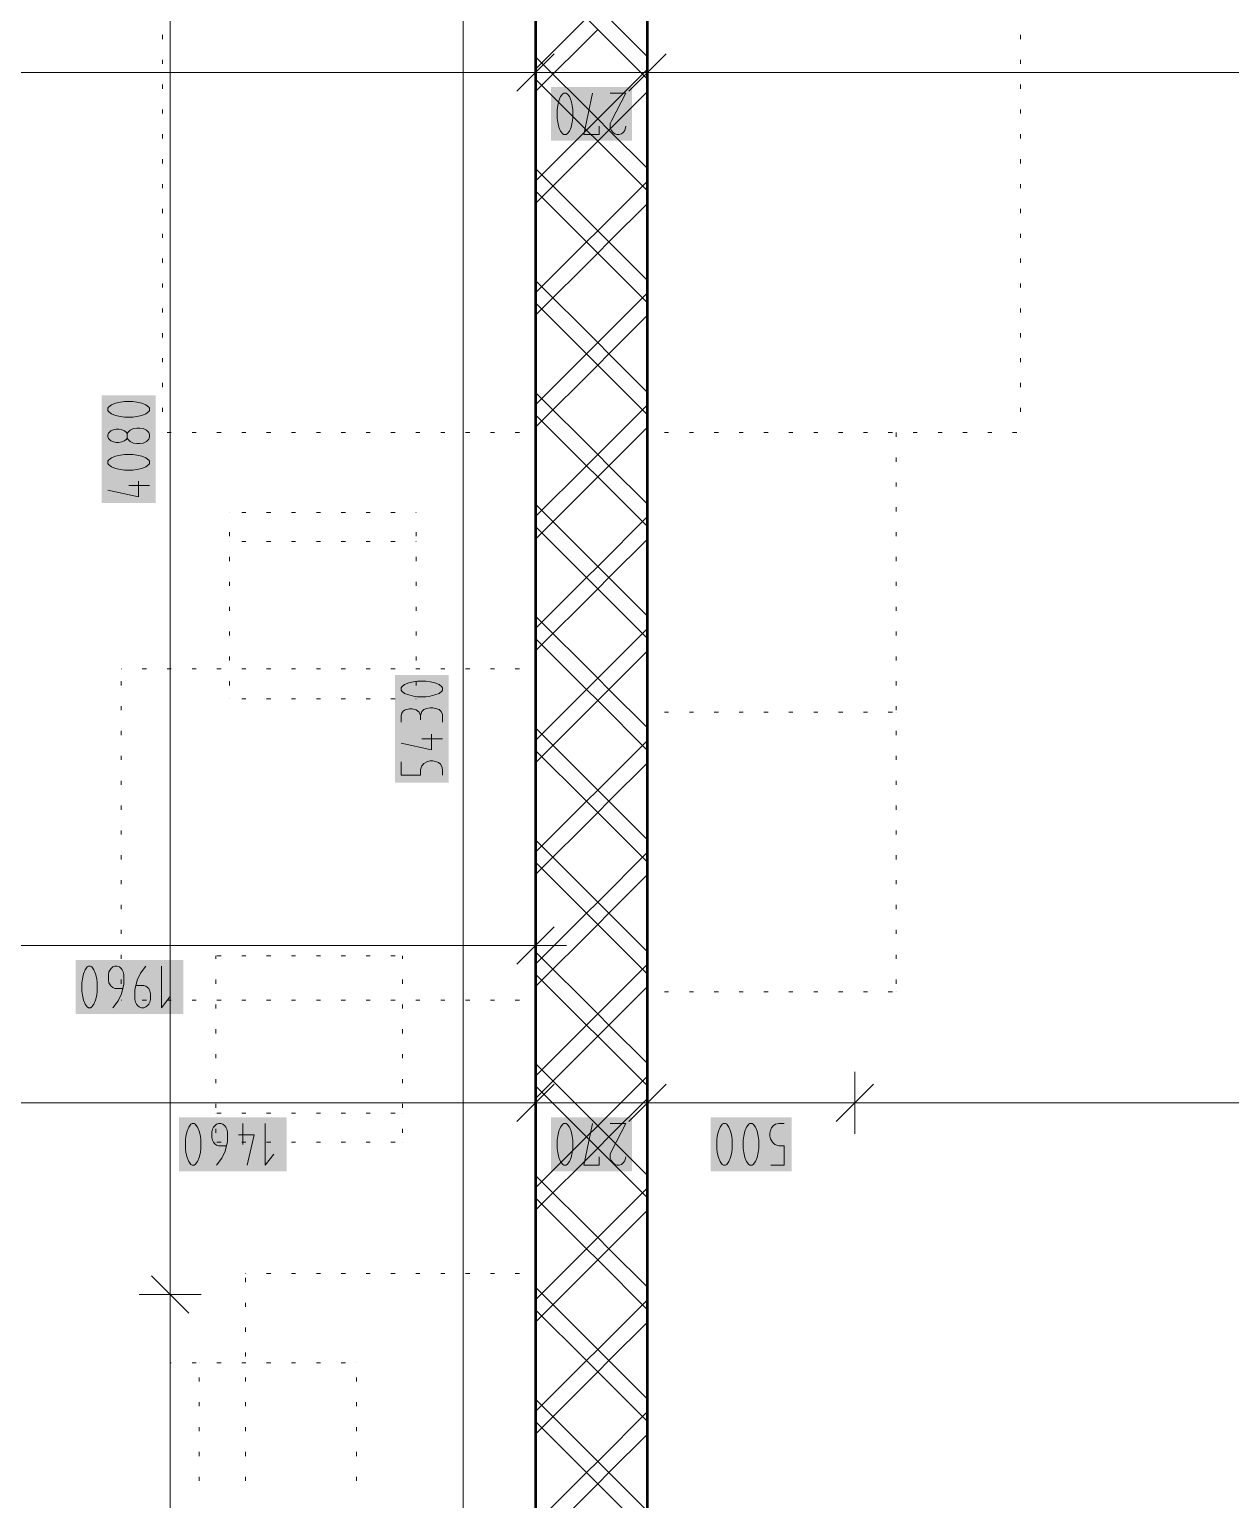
# Model space of a CAD drawing. Header units: millimetres. Extents: x 0 to 594, y 0 to 420.
# Drawn here: x 488.66 to 518.37, y 273.16 to 309.53 of the extents above; entities that cross this region are included whole.
import ezdxf

# ---------------------------------------------------------------- set-up
doc = ezdxf.new("R2010")
doc.units = ezdxf.units.MM
doc.header["$LTSCALE"] = 8
for name, color, linetype in [('PDF_Koty delkove', 7, 'Continuous'), ('PDF_Nabytek', 7, 'Continuous'), ('PDF_Steny akusticke', 7, 'Continuous')]:
    doc.layers.add(name, color=color, linetype=linetype)

msp = doc.modelspace()

# ---------------------------------------------------------------- linework, layer by layer
at = {"layer": 'PDF_Koty delkove', "lineweight": 18}
for points in [[(499.39, 320.824), (499.39, 320.055), (499.39, 264.398), (499.39, 261.631), (499.39, 240.465), (499.39, 238.312), (499.39, 237.543)], [(492.14, 233.7), (492.14, 238.312), (492.14, 240.465), (492.14, 262.912), (492.14, 264.398), (492.14, 278.236), (492.14, 320.055)], [(501.177, 309.233), (501.177, 308.464), (501.177, 307.696)], [(503.945, 309.233), (503.945, 308.464), (503.945, 307.696)], [(501.638, 308.925), (500.716, 308.003)], [(504.406, 308.925), (503.483, 308.003)], [(549.557, 308.464), (545.764, 308.464), (542.39, 308.464), (503.945, 308.464), (501.177, 308.464), (459.665, 308.464), (456.898, 308.464), (416.513, 308.464), (414.361, 308.464)], [(501.712, 307.541), (501.712, 307.336), (501.726, 307.234), (501.753, 307.114), (501.794, 307.012), (501.848, 306.943), (501.876, 306.927), (501.93, 306.927), (501.958, 306.943), (502.013, 307.012), (502.054, 307.114), (502.082, 307.234), (502.096, 307.336), (502.096, 307.541), (502.082, 307.643), (502.054, 307.763), (502.013, 307.866), (501.958, 307.934), (501.93, 307.952), (501.876, 307.952), (501.848, 307.934), (501.794, 307.866)], [(501.794, 307.866), (501.753, 307.763), (501.726, 307.643), (501.712, 307.541)], [(502.753, 307.131), (502.753, 306.927), (502.369, 306.927), (502.588, 307.952)], [(503.026, 307.952), (503.41, 307.952), (503.053, 307.268), (503.026, 307.199), (503.026, 307.097), (503.053, 307.029), (503.094, 306.978), (503.135, 306.943), (503.19, 306.927), (503.245, 306.927), (503.3, 306.943), (503.341, 306.978), (503.382, 307.029), (503.41, 307.131)], [(491.08, 299.419), (491.063, 299.392), (491.011, 299.351), (490.944, 299.324), (490.875, 299.31), (490.806, 299.31), (490.739, 299.324), (490.67, 299.351), (490.619, 299.406), (490.602, 299.447), (490.602, 299.502), (490.619, 299.543)], [(490.619, 299.543), (490.67, 299.598), (490.739, 299.625), (490.806, 299.639), (490.875, 299.639), (490.944, 299.625), (491.011, 299.598), (491.063, 299.557), (491.08, 299.529)], [(490.619, 298.872), (490.602, 298.845), (490.602, 298.79), (490.619, 298.762), (490.687, 298.708), (490.79, 298.667), (490.91, 298.639), (491.011, 298.625), (491.216, 298.625), (491.319, 298.639), (491.439, 298.667), (491.541, 298.708), (491.61, 298.762), (491.627, 298.79), (491.627, 298.845), (491.61, 298.872), (491.541, 298.927), (491.439, 298.968), (491.319, 298.995), (491.216, 299.009)], [(491.216, 299.009), (491.011, 299.009), (490.91, 298.995), (490.79, 298.968), (490.687, 298.927), (490.619, 298.872)], [(491.354, 298.352), (491.354, 297.968), (490.602, 298.133)], [(491.627, 298.243), (491.115, 298.243)], [(497.852, 292.392), (497.852, 292.556), (497.868, 292.611), (497.903, 292.665), (497.955, 292.693), (498.056, 292.72), (498.125, 292.72), (498.227, 292.693), (498.296, 292.638), (498.33, 292.556), (498.33, 292.447)], [(498.706, 292.733), (498.637, 292.747), (498.569, 292.747), (498.483, 292.733), (498.416, 292.706), (498.365, 292.651), (498.33, 292.556)], [(498.877, 292.392), (498.877, 292.583), (498.842, 292.651), (498.791, 292.706), (498.706, 292.733)], [(498.603, 292.09), (498.603, 291.707), (497.852, 291.872)], [(498.877, 291.981), (498.365, 291.981)], [(497.852, 291.406), (497.852, 291.077), (498.33, 291.077), (498.33, 291.215), (498.365, 291.31), (498.416, 291.365), (498.501, 291.419), (498.569, 291.433), (498.637, 291.433), (498.706, 291.419), (498.774, 291.392), (498.825, 291.351), (498.86, 291.297), (498.877, 291.215), (498.877, 291.077)], [(501.638, 287.327), (500.716, 286.404)], [(501.177, 287.634), (501.177, 286.866), (501.177, 286.097)], [(501.177, 286.866), (489.875, 286.866), (481.087, 286.866), (459.665, 286.866), (456.898, 286.866), (445.666, 286.866), (436.142, 286.866), (430.597, 286.866), (426.977, 286.866), (416.513, 286.866), (414.361, 286.866), (409.949, 286.866), (388.07, 286.866), (386.583, 286.866), (351.939, 286.866), (349.786, 286.866), (315.141, 286.866)], [(501.177, 286.866), (501.946, 286.866)], [(489.955, 285.942), (489.955, 285.737), (489.969, 285.636), (489.996, 285.516), (490.037, 285.413), (490.091, 285.345), (490.119, 285.328), (490.173, 285.328), (490.201, 285.345), (490.255, 285.413), (490.297, 285.516), (490.324, 285.636), (490.338, 285.737), (490.338, 285.942), (490.324, 286.045), (490.297, 286.165), (490.255, 286.267), (490.201, 286.336), (490.173, 286.353), (490.119, 286.353)], [(490.119, 286.353), (490.091, 286.336), (490.037, 286.267), (489.996, 286.165), (489.969, 286.045), (489.955, 285.942)], [(490.968, 285.806), (490.776, 285.806), (490.721, 285.823), (490.68, 285.857), (490.653, 285.892), (490.626, 285.942), (490.612, 286.011), (490.612, 286.147), (490.626, 286.216), (490.653, 286.267), (490.68, 286.301), (490.721, 286.336), (490.776, 286.353), (490.83, 286.353), (490.885, 286.336), (490.926, 286.301), (490.954, 286.267), (490.981, 286.216), (490.995, 286.147), (490.995, 285.908), (490.94, 285.67), (490.858, 285.498), (490.721, 285.328)], [(491.542, 286.353), (491.405, 286.182), (491.323, 286.011), (491.269, 285.772), (491.269, 285.532), (491.283, 285.465), (491.31, 285.413), (491.337, 285.379), (491.378, 285.345), (491.433, 285.328), (491.487, 285.328), (491.542, 285.345), (491.583, 285.379)], [(491.926, 286.353), (491.926, 285.328), (492.144, 285.601)], [(491.583, 285.379), (491.611, 285.413), (491.639, 285.465), (491.652, 285.532), (491.652, 285.67), (491.639, 285.737), (491.611, 285.806), (491.542, 285.857), (491.487, 285.875), (491.296, 285.875)], [(501.177, 283.741), (501.177, 282.972), (501.177, 282.203)], [(503.945, 283.741), (503.945, 282.972), (503.945, 282.203)], [(509.07, 283.741), (509.07, 282.972), (509.07, 282.203)], [(501.638, 283.433), (500.716, 282.511)], [(504.406, 283.433), (503.483, 282.511)], [(509.531, 283.433), (508.608, 282.511)], [(545.764, 282.972), (526.093, 282.972), (509.07, 282.972), (503.945, 282.972), (501.177, 282.972), (486.212, 282.972), (481.087, 282.972)], [(492.599, 281.52), (492.653, 281.451), (492.681, 281.434), (492.735, 281.434), (492.763, 281.451), (492.818, 281.52), (492.859, 281.622), (492.887, 281.742), (492.9, 281.843), (492.9, 282.048), (492.887, 282.151), (492.859, 282.271), (492.818, 282.373), (492.763, 282.442), (492.735, 282.459), (492.681, 282.459), (492.653, 282.442), (492.599, 282.373), (492.558, 282.271), (492.531, 282.151), (492.517, 282.048)], [(493.53, 281.912), (493.338, 281.912), (493.283, 281.93), (493.242, 281.963), (493.215, 281.998), (493.188, 282.048), (493.174, 282.117), (493.174, 282.253), (493.188, 282.322), (493.215, 282.373), (493.242, 282.407), (493.283, 282.442), (493.338, 282.459), (493.392, 282.459), (493.447, 282.442), (493.489, 282.407), (493.516, 282.373), (493.544, 282.322), (493.558, 282.253), (493.558, 282.015), (493.503, 281.776), (493.42, 281.605), (493.283, 281.434)], [(493.94, 282.459), (493.94, 281.947)], [(494.488, 282.459), (494.488, 281.434), (494.707, 281.707)], [(501.848, 281.451), (501.876, 281.434), (501.93, 281.434), (501.958, 281.451), (502.013, 281.52), (502.054, 281.622), (502.082, 281.742), (502.096, 281.843), (502.096, 282.048), (502.082, 282.151), (502.054, 282.271), (502.013, 282.373), (501.958, 282.442), (501.93, 282.459), (501.876, 282.459), (501.848, 282.442), (501.794, 282.373), (501.753, 282.271), (501.726, 282.151), (501.712, 282.048)], [(502.753, 281.638), (502.753, 281.434), (502.369, 281.434), (502.588, 282.459)], [(503.026, 282.459), (503.41, 282.459), (503.053, 281.776), (503.026, 281.707), (503.026, 281.605), (503.053, 281.537), (503.094, 281.486), (503.135, 281.451), (503.19, 281.434), (503.245, 281.434), (503.3, 281.451), (503.341, 281.486), (503.382, 281.537), (503.41, 281.638)], [(506.315, 282.048), (506.315, 281.843), (506.329, 281.742), (506.356, 281.622), (506.397, 281.52), (506.452, 281.451), (506.48, 281.434), (506.534, 281.434), (506.562, 281.451), (506.616, 281.52), (506.657, 281.622), (506.685, 281.742), (506.699, 281.843), (506.699, 282.048), (506.685, 282.151), (506.657, 282.271), (506.616, 282.373), (506.562, 282.442), (506.534, 282.459), (506.48, 282.459), (506.452, 282.442), (506.397, 282.373), (506.356, 282.271), (506.329, 282.151), (506.315, 282.048)], [(506.999, 281.434), (507.328, 281.434), (507.328, 281.912), (507.191, 281.912), (507.096, 281.947), (507.04, 281.998), (506.986, 282.083), (506.972, 282.151), (506.972, 282.22), (506.986, 282.288), (507.013, 282.356), (507.054, 282.407), (507.109, 282.442), (507.191, 282.459), (507.328, 282.459)], [(492.517, 282.048), (492.517, 281.843), (492.531, 281.742), (492.558, 281.622), (492.599, 281.52)], [(493.831, 282.186), (494.215, 282.186), (494.049, 281.434)], [(501.712, 282.048), (501.712, 281.843), (501.726, 281.742), (501.753, 281.622), (501.794, 281.52), (501.848, 281.451)], [(492.601, 277.774), (491.679, 278.697)], [(492.909, 278.236), (492.14, 278.236), (491.371, 278.236)]]:
    msp.add_lwpolyline(points, dxfattribs=at)
for points in [[(491.216, 300.323), (491.011, 300.323), (490.91, 300.309), (490.79, 300.282), (490.687, 300.241), (490.619, 300.187), (490.602, 300.159), (490.602, 300.104), (490.619, 300.076), (490.687, 300.022), (490.79, 299.981), (490.91, 299.953), (491.011, 299.939), (491.216, 299.939), (491.319, 299.953), (491.439, 299.981), (491.541, 300.022), (491.61, 300.076), (491.627, 300.104), (491.627, 300.159), (491.61, 300.187), (491.541, 300.241), (491.439, 300.282), (491.319, 300.309)], [(491.387, 299.666), (491.319, 299.666), (491.234, 299.652), (491.149, 299.612), (491.097, 299.557), (491.08, 299.529), (491.08, 299.419), (491.097, 299.392), (491.149, 299.337), (491.234, 299.296), (491.319, 299.282), (491.387, 299.282), (491.473, 299.296), (491.559, 299.337), (491.61, 299.392), (491.627, 299.447), (491.627, 299.502), (491.61, 299.557), (491.559, 299.612), (491.473, 299.652)], [(498.466, 293.404), (498.261, 293.404), (498.16, 293.39), (498.04, 293.363), (497.937, 293.322), (497.868, 293.268), (497.852, 293.24), (497.852, 293.186), (497.868, 293.158), (497.937, 293.104), (498.04, 293.063), (498.16, 293.035), (498.261, 293.021), (498.466, 293.021), (498.569, 293.035), (498.688, 293.063), (498.791, 293.104), (498.86, 293.158), (498.877, 293.186), (498.877, 293.24), (498.86, 293.268), (498.791, 293.322), (498.688, 293.363), (498.569, 293.39)], [(505.658, 282.048), (505.658, 281.843), (505.672, 281.742), (505.699, 281.622), (505.74, 281.52), (505.795, 281.451), (505.822, 281.434), (505.877, 281.434), (505.905, 281.451), (505.959, 281.52), (506, 281.622), (506.028, 281.742), (506.042, 281.843), (506.042, 282.048), (506.028, 282.151), (506, 282.271), (505.959, 282.373), (505.905, 282.442), (505.877, 282.459), (505.822, 282.459), (505.795, 282.442), (505.74, 282.373), (505.699, 282.271), (505.672, 282.151)]]:
    msp.add_lwpolyline(points, close=True, dxfattribs=at)
at = {"layer": 'PDF_Koty delkove', "color": 7, "lineweight": 18, "true_color": 0xffffff, "transparency": 33554559}
for points in [[(503.563, 308.106), (501.559, 308.106), (503.563, 306.773), (501.559, 306.773)], [(491.781, 297.814), (491.781, 300.476), (490.449, 297.814), (490.449, 300.476)], [(499.031, 290.896), (499.031, 293.558), (497.698, 290.896), (497.698, 293.558)], [(492.463, 286.507), (489.801, 286.507), (492.463, 285.175), (489.801, 285.175)], [(495.025, 282.613), (492.363, 282.613), (495.025, 281.281), (492.363, 281.281)], [(503.563, 282.613), (501.559, 282.613), (503.563, 281.281), (501.559, 281.281)], [(507.51, 282.613), (505.505, 282.613), (507.51, 281.281), (505.505, 281.281)]]:
    msp.add_solid(points, dxfattribs=at)
at = {"layer": 'PDF_Nabytek', "lineweight": 13}
for points in [[(491.952, 309.29), (491.952, 309.393)], [(501.177, 309.29), (501.177, 309.393)], [(503.945, 309.29), (503.945, 309.393)], [(513.17, 309.29), (513.17, 309.393)], [(491.952, 308.675), (491.952, 308.778)], [(501.177, 308.675), (501.177, 308.778)], [(503.945, 308.675), (503.945, 308.778)], [(513.17, 308.675), (513.17, 308.778)], [(491.952, 308.06), (491.952, 308.163)], [(501.177, 308.06), (501.177, 308.163)], [(503.945, 308.06), (503.945, 308.163)], [(513.17, 308.06), (513.17, 308.163)], [(491.952, 307.445), (491.952, 307.548)], [(501.177, 307.445), (501.177, 307.548)], [(503.945, 307.445), (503.945, 307.548)], [(513.17, 307.445), (513.17, 307.548)], [(491.952, 306.83), (491.952, 306.933)], [(501.177, 306.83), (501.177, 306.933)], [(503.945, 306.83), (503.945, 306.933)], [(513.17, 306.83), (513.17, 306.933)], [(491.952, 306.215), (491.952, 306.318)], [(501.177, 306.215), (501.177, 306.318)], [(503.945, 306.215), (503.945, 306.318)], [(513.17, 306.215), (513.17, 306.318)], [(491.952, 305.6), (491.952, 305.703)], [(501.177, 305.6), (501.177, 305.703)], [(503.945, 305.6), (503.945, 305.703)], [(513.17, 305.6), (513.17, 305.703)], [(491.952, 304.985), (491.952, 305.088)], [(501.177, 304.985), (501.177, 305.088)], [(503.945, 304.985), (503.945, 305.088)], [(513.17, 304.985), (513.17, 305.088)], [(491.952, 304.37), (491.952, 304.473)], [(501.177, 304.37), (501.177, 304.473)], [(503.945, 304.37), (503.945, 304.473)], [(513.17, 304.37), (513.17, 304.473)], [(491.952, 303.755), (491.952, 303.858)], [(501.177, 303.755), (501.177, 303.858)], [(503.945, 303.755), (503.945, 303.858)], [(513.17, 303.755), (513.17, 303.858)], [(491.952, 303.14), (491.952, 303.243)], [(501.177, 303.14), (501.177, 303.243)], [(503.945, 303.14), (503.945, 303.243)], [(513.17, 303.14), (513.17, 303.243)], [(491.952, 302.525), (491.952, 302.628)], [(501.177, 302.525), (501.177, 302.628)], [(503.945, 302.525), (503.945, 302.628)], [(513.17, 302.525), (513.17, 302.628)], [(491.952, 301.91), (491.952, 302.013)], [(501.177, 301.91), (501.177, 302.013)], [(503.945, 301.91), (503.945, 302.013)], [(513.17, 301.91), (513.17, 302.013)], [(491.952, 301.295), (491.952, 301.398)], [(501.177, 301.295), (501.177, 301.398)], [(503.945, 301.295), (503.945, 301.398)], [(513.17, 301.295), (513.17, 301.398)], [(491.952, 300.68), (491.952, 300.783)], [(501.177, 300.68), (501.177, 300.783)], [(503.945, 300.68), (503.945, 300.783)], [(513.17, 300.68), (513.17, 300.783)], [(491.952, 300.065), (491.952, 300.168)], [(501.177, 300.065), (501.177, 300.168)], [(503.945, 300.065), (503.945, 300.168)], [(513.17, 300.065), (513.17, 300.168)], [(491.952, 299.555), (491.952, 299.555)], [(491.952, 299.555), (491.952, 299.555)], [(492.168, 299.555), (492.066, 299.555)], [(492.783, 299.555), (492.681, 299.555)], [(493.398, 299.555), (493.296, 299.555)], [(494.013, 299.555), (493.911, 299.555)], [(494.628, 299.555), (494.526, 299.555)], [(495.243, 299.555), (495.141, 299.555)], [(495.858, 299.555), (495.756, 299.555)], [(496.473, 299.555), (496.371, 299.555)], [(497.088, 299.555), (496.986, 299.555)], [(497.703, 299.555), (497.601, 299.555)], [(498.318, 299.555), (498.216, 299.555)], [(498.933, 299.555), (498.831, 299.555)], [(499.548, 299.555), (499.446, 299.555)], [(500.163, 299.555), (500.061, 299.555)], [(500.778, 299.555), (500.676, 299.555)], [(501.177, 299.555), (501.177, 299.555)], [(501.177, 299.555), (501.177, 299.555)], [(503.945, 299.555), (503.945, 299.555)], [(503.945, 299.555), (503.945, 299.555)], [(503.945, 299.555), (503.945, 299.555)], [(503.945, 299.555), (503.945, 299.555)], [(503.945, 299.45), (503.945, 299.553)], [(504.468, 299.555), (504.366, 299.555)], [(504.468, 299.555), (504.366, 299.555)], [(505.083, 299.555), (504.981, 299.555)], [(505.083, 299.555), (504.981, 299.555)], [(505.698, 299.555), (505.596, 299.555)], [(505.698, 299.555), (505.596, 299.555)], [(506.313, 299.555), (506.211, 299.555)], [(506.313, 299.555), (506.211, 299.555)], [(506.928, 299.555), (506.826, 299.555)], [(506.928, 299.555), (506.826, 299.555)], [(507.543, 299.555), (507.441, 299.555)], [(507.543, 299.555), (507.441, 299.555)], [(508.158, 299.555), (508.056, 299.555)], [(508.158, 299.555), (508.056, 299.555)], [(508.773, 299.555), (508.671, 299.555)], [(508.773, 299.555), (508.671, 299.555)], [(509.388, 299.555), (509.286, 299.555)], [(509.388, 299.555), (509.286, 299.555)], [(510.003, 299.555), (509.901, 299.555)], [(510.003, 299.555), (509.901, 299.555)], [(510.095, 299.555), (510.095, 299.555)], [(510.095, 299.555), (510.095, 299.555)], [(510.095, 299.45), (510.095, 299.553)], [(510.618, 299.555), (510.516, 299.555)], [(511.233, 299.555), (511.131, 299.555)], [(511.848, 299.555), (511.746, 299.555)], [(512.463, 299.555), (512.361, 299.555)], [(513.078, 299.555), (512.976, 299.555)], [(513.17, 299.555), (513.17, 299.555)], [(513.17, 299.555), (513.17, 299.555)], [(503.945, 298.835), (503.945, 298.938)], [(510.095, 298.835), (510.095, 298.938)], [(503.945, 298.221), (503.945, 298.323)], [(510.095, 298.221), (510.095, 298.323)], [(493.609, 297.578), (493.609, 297.578)], [(493.609, 297.578), (493.609, 297.578)], [(494.013, 297.578), (493.911, 297.578)], [(494.628, 297.578), (494.526, 297.578)], [(495.243, 297.578), (495.141, 297.578)], [(495.858, 297.578), (495.756, 297.578)], [(496.473, 297.578), (496.371, 297.578)], [(497.088, 297.578), (496.986, 297.578)], [(497.703, 297.578), (497.601, 297.578)], [(498.221, 297.578), (498.216, 297.578)], [(498.221, 297.578), (498.221, 297.578)], [(498.221, 297.578), (498.221, 297.578)], [(503.945, 297.606), (503.945, 297.708)], [(510.095, 297.606), (510.095, 297.708)], [(493.609, 296.991), (493.609, 297.093)], [(493.609, 296.861), (493.609, 296.861)], [(494.013, 296.861), (493.911, 296.861)], [(494.628, 296.861), (494.526, 296.861)], [(495.243, 296.861), (495.141, 296.861)], [(495.858, 296.861), (495.756, 296.861)], [(496.473, 296.861), (496.371, 296.861)], [(497.088, 296.861), (496.986, 296.861)], [(497.703, 296.861), (497.601, 296.861)], [(498.221, 296.861), (498.216, 296.861)], [(498.221, 296.991), (498.221, 297.093)], [(498.221, 296.861), (498.221, 296.861)], [(503.945, 296.991), (503.945, 297.093)], [(510.095, 296.991), (510.095, 297.093)], [(493.609, 296.376), (493.609, 296.478)], [(498.221, 296.376), (498.221, 296.478)], [(503.945, 296.376), (503.945, 296.478)], [(510.095, 296.376), (510.095, 296.478)], [(493.609, 295.761), (493.609, 295.863)], [(498.221, 295.761), (498.221, 295.863)], [(503.945, 295.761), (503.945, 295.863)], [(510.095, 295.761), (510.095, 295.863)], [(493.609, 295.146), (493.609, 295.248)], [(498.221, 295.146), (498.221, 295.248)], [(503.945, 295.146), (503.945, 295.248)], [(510.095, 295.146), (510.095, 295.248)], [(493.609, 294.531), (493.609, 294.633)], [(498.221, 294.531), (498.221, 294.633)], [(503.945, 294.531), (503.945, 294.633)], [(510.095, 294.531), (510.095, 294.633)], [(493.609, 293.916), (493.609, 294.018)], [(498.221, 293.916), (498.221, 294.018)], [(503.945, 293.916), (503.945, 294.018)], [(510.095, 293.916), (510.095, 294.018)], [(490.927, 293.713), (490.927, 293.713)], [(490.938, 293.713), (490.927, 293.713)], [(490.927, 293.713), (490.927, 293.713)], [(491.553, 293.713), (491.451, 293.713)], [(492.168, 293.713), (492.066, 293.713)], [(492.783, 293.713), (492.681, 293.713)], [(493.398, 293.713), (493.296, 293.713)], [(494.013, 293.713), (493.911, 293.713)], [(494.628, 293.713), (494.526, 293.713)], [(495.243, 293.713), (495.141, 293.713)], [(495.858, 293.713), (495.756, 293.713)], [(496.473, 293.713), (496.371, 293.713)], [(497.088, 293.713), (496.986, 293.713)], [(497.703, 293.713), (497.601, 293.713)], [(498.318, 293.713), (498.216, 293.713)], [(498.933, 293.713), (498.831, 293.713)], [(499.548, 293.713), (499.446, 293.713)], [(500.163, 293.713), (500.061, 293.713)], [(500.778, 293.713), (500.676, 293.713)], [(501.177, 293.713), (501.177, 293.713)], [(501.177, 293.713), (501.177, 293.713)], [(490.927, 293.301), (490.927, 293.403)], [(493.609, 293.301), (493.609, 293.403)], [(498.221, 293.301), (498.221, 293.403)], [(501.177, 293.301), (501.177, 293.403)], [(503.945, 293.301), (503.945, 293.403)], [(510.095, 293.301), (510.095, 293.403)], [(490.927, 292.686), (490.927, 292.788)], [(493.609, 292.966), (493.609, 292.966)], [(493.609, 292.966), (493.609, 292.966)], [(494.013, 292.966), (493.911, 292.966)], [(494.628, 292.966), (494.526, 292.966)], [(495.243, 292.966), (495.141, 292.966)], [(495.858, 292.966), (495.756, 292.966)], [(496.473, 292.966), (496.371, 292.966)], [(497.088, 292.966), (496.986, 292.966)], [(497.703, 292.966), (497.601, 292.966)], [(498.221, 292.966), (498.216, 292.966)], [(498.221, 292.966), (498.221, 292.966)], [(498.221, 292.966), (498.221, 292.966)], [(501.177, 292.686), (501.177, 292.788)], [(503.945, 292.686), (503.945, 292.788)], [(510.095, 292.686), (510.095, 292.788)], [(503.945, 292.637), (503.945, 292.637)], [(504.468, 292.637), (504.366, 292.637)], [(505.083, 292.637), (504.981, 292.637)], [(505.698, 292.637), (505.596, 292.637)], [(506.313, 292.637), (506.211, 292.637)], [(506.928, 292.637), (506.826, 292.637)], [(507.543, 292.637), (507.441, 292.637)], [(508.158, 292.637), (508.056, 292.637)], [(508.773, 292.637), (508.671, 292.637)], [(509.388, 292.637), (509.286, 292.637)], [(510.003, 292.637), (509.901, 292.637)], [(510.095, 292.637), (510.095, 292.637)], [(490.927, 292.071), (490.927, 292.173)], [(501.177, 292.071), (501.177, 292.173)], [(503.945, 292.071), (503.945, 292.173)], [(510.095, 292.071), (510.095, 292.173)], [(490.927, 291.456), (490.927, 291.558)], [(501.177, 291.456), (501.177, 291.558)], [(503.945, 291.456), (503.945, 291.558)], [(510.095, 291.456), (510.095, 291.558)], [(490.927, 290.841), (490.927, 290.943)], [(501.177, 290.841), (501.177, 290.943)], [(503.945, 290.841), (503.945, 290.943)], [(510.095, 290.841), (510.095, 290.943)], [(490.927, 290.226), (490.927, 290.328)], [(501.177, 290.226), (501.177, 290.328)], [(503.945, 290.226), (503.945, 290.328)], [(510.095, 290.226), (510.095, 290.328)], [(490.927, 289.611), (490.927, 289.713)], [(501.177, 289.611), (501.177, 289.713)], [(503.945, 289.611), (503.945, 289.713)], [(510.095, 289.611), (510.095, 289.713)], [(490.927, 288.996), (490.927, 289.098)], [(501.177, 288.996), (501.177, 289.098)], [(503.945, 288.996), (503.945, 289.098)], [(510.095, 288.996), (510.095, 289.098)], [(490.927, 288.381), (490.927, 288.483)], [(501.177, 288.381), (501.177, 288.483)], [(503.945, 288.381), (503.945, 288.483)], [(510.095, 288.381), (510.095, 288.483)], [(490.927, 287.766), (490.927, 287.868)], [(501.177, 287.766), (501.177, 287.868)], [(503.945, 287.766), (503.945, 287.868)], [(510.095, 287.766), (510.095, 287.868)], [(490.927, 287.151), (490.927, 287.253)], [(501.177, 287.151), (501.177, 287.253)], [(503.945, 287.151), (503.945, 287.253)], [(510.095, 287.151), (510.095, 287.253)], [(490.927, 286.536), (490.927, 286.638)], [(493.273, 286.536), (493.273, 286.61)], [(493.273, 286.61), (493.273, 286.61)], [(493.273, 286.61), (493.273, 286.61)], [(493.398, 286.61), (493.296, 286.61)], [(494.013, 286.61), (493.911, 286.61)], [(494.628, 286.61), (494.526, 286.61)], [(495.243, 286.61), (495.141, 286.61)], [(495.858, 286.61), (495.756, 286.61)], [(496.473, 286.61), (496.371, 286.61)], [(497.088, 286.61), (496.986, 286.61)], [(497.703, 286.61), (497.601, 286.61)], [(497.885, 286.61), (497.885, 286.61)], [(497.885, 286.536), (497.885, 286.61)], [(497.885, 286.61), (497.885, 286.61)], [(501.177, 286.536), (501.177, 286.638)], [(503.945, 286.536), (503.945, 286.638)], [(510.095, 286.536), (510.095, 286.638)], [(490.927, 285.921), (490.927, 286.023)], [(493.273, 285.921), (493.273, 286.023)], [(497.885, 285.921), (497.885, 286.023)], [(501.177, 285.921), (501.177, 286.023)], [(503.945, 285.921), (503.945, 286.023)], [(510.095, 285.921), (510.095, 286.023)], [(490.927, 285.513), (490.927, 285.513)], [(490.938, 285.513), (490.927, 285.513)], [(490.927, 285.513), (490.927, 285.513)], [(491.553, 285.513), (491.451, 285.513)], [(492.168, 285.513), (492.066, 285.513)], [(492.783, 285.513), (492.681, 285.513)], [(493.398, 285.513), (493.296, 285.513)], [(494.013, 285.513), (493.911, 285.513)], [(494.628, 285.513), (494.526, 285.513)], [(495.243, 285.513), (495.141, 285.513)], [(495.858, 285.513), (495.756, 285.513)], [(496.473, 285.513), (496.371, 285.513)], [(497.088, 285.513), (496.986, 285.513)], [(497.703, 285.513), (497.601, 285.513)], [(498.318, 285.513), (498.216, 285.513)], [(498.933, 285.513), (498.831, 285.513)], [(499.548, 285.513), (499.446, 285.513)], [(500.163, 285.513), (500.061, 285.513)], [(500.778, 285.513), (500.676, 285.513)], [(501.177, 285.513), (501.177, 285.513)], [(501.177, 285.513), (501.177, 285.513)], [(503.945, 285.718), (503.945, 285.718)], [(503.945, 285.718), (503.945, 285.718)], [(504.468, 285.718), (504.366, 285.718)], [(505.083, 285.718), (504.981, 285.718)], [(505.698, 285.718), (505.596, 285.718)], [(506.313, 285.718), (506.211, 285.718)], [(506.928, 285.718), (506.826, 285.718)], [(507.543, 285.718), (507.441, 285.718)], [(508.158, 285.718), (508.056, 285.718)], [(508.773, 285.718), (508.671, 285.718)], [(509.388, 285.718), (509.286, 285.718)], [(510.003, 285.718), (509.901, 285.718)], [(510.095, 285.718), (510.095, 285.718)], [(510.095, 285.718), (510.095, 285.718)], [(493.273, 285.306), (493.273, 285.408)], [(497.885, 285.306), (497.885, 285.408)], [(493.273, 284.691), (493.273, 284.793)], [(497.885, 284.691), (497.885, 284.793)], [(493.273, 284.076), (493.273, 284.178)], [(497.885, 284.076), (497.885, 284.178)], [(493.273, 283.461), (493.273, 283.563)], [(497.885, 283.461), (497.885, 283.563)], [(493.273, 282.846), (493.273, 282.948)], [(493.273, 282.715), (493.273, 282.715)], [(493.398, 282.715), (493.296, 282.715)], [(494.013, 282.715), (493.911, 282.715)], [(494.628, 282.715), (494.526, 282.715)], [(495.243, 282.715), (495.141, 282.715)], [(495.858, 282.715), (495.756, 282.715)], [(496.473, 282.715), (496.371, 282.715)], [(497.088, 282.715), (496.986, 282.715)], [(497.703, 282.715), (497.601, 282.715)], [(497.885, 282.846), (497.885, 282.948)], [(497.885, 282.715), (497.885, 282.715)], [(493.273, 282.231), (493.273, 282.333)], [(497.885, 282.231), (497.885, 282.333)], [(493.273, 281.997), (493.273, 281.997)], [(493.273, 281.997), (493.273, 281.997)], [(493.398, 281.997), (493.296, 281.997)], [(494.013, 281.997), (493.911, 281.997)], [(494.628, 281.997), (494.526, 281.997)], [(495.243, 281.997), (495.141, 281.997)], [(495.858, 281.997), (495.756, 281.997)], [(496.473, 281.997), (496.371, 281.997)], [(497.088, 281.997), (496.986, 281.997)], [(497.703, 281.997), (497.601, 281.997)], [(497.885, 281.997), (497.885, 281.997)], [(497.885, 281.997), (497.885, 281.997)], [(494.013, 278.748), (494.002, 278.748)], [(494.002, 278.748), (494.002, 278.748)], [(494.002, 278.748), (494.002, 278.748)], [(494.002, 278.541), (494.002, 278.643)], [(494.628, 278.748), (494.526, 278.748)], [(495.243, 278.748), (495.141, 278.748)], [(495.858, 278.748), (495.756, 278.748)], [(496.473, 278.748), (496.371, 278.748)], [(497.088, 278.748), (496.986, 278.748)], [(497.703, 278.748), (497.601, 278.748)], [(498.318, 278.748), (498.216, 278.748)], [(498.933, 278.748), (498.831, 278.748)], [(499.548, 278.748), (499.446, 278.748)], [(500.163, 278.748), (500.061, 278.748)], [(500.778, 278.748), (500.676, 278.748)], [(501.177, 278.748), (501.177, 278.748)], [(501.177, 278.748), (501.177, 278.748)], [(501.177, 278.541), (501.177, 278.643)], [(494.002, 277.926), (494.002, 278.028)], [(501.177, 277.926), (501.177, 278.028)], [(494.002, 277.311), (494.002, 277.413)], [(501.177, 277.311), (501.177, 277.413)], [(494.002, 276.696), (494.002, 276.798)], [(501.177, 276.696), (501.177, 276.798)], [(492.139, 276.544), (492.139, 276.544)], [(492.168, 276.544), (492.139, 276.544)], [(492.139, 276.544), (492.139, 276.544)], [(492.783, 276.544), (492.681, 276.544)], [(492.857, 276.544), (492.857, 276.544)], [(493.398, 276.544), (493.296, 276.544)], [(494.013, 276.544), (493.911, 276.544)], [(494.628, 276.544), (494.526, 276.544)], [(495.243, 276.544), (495.141, 276.544)], [(495.858, 276.544), (495.756, 276.544)], [(496.473, 276.544), (496.371, 276.544)], [(496.752, 276.544), (496.752, 276.544)], [(496.752, 276.544), (496.752, 276.544)], [(492.139, 276.081), (492.139, 276.183)], [(492.857, 276.081), (492.857, 276.183)], [(494.002, 276.081), (494.002, 276.183)], [(496.752, 276.081), (496.752, 276.183)], [(501.177, 276.081), (501.177, 276.183)], [(492.139, 275.466), (492.139, 275.568)], [(492.857, 275.466), (492.857, 275.568)], [(494.002, 275.466), (494.002, 275.568)], [(496.752, 275.466), (496.752, 275.568)], [(501.177, 275.466), (501.177, 275.568)], [(492.139, 274.851), (492.139, 274.953)], [(492.857, 274.851), (492.857, 274.953)], [(494.002, 274.851), (494.002, 274.953)], [(496.752, 274.851), (496.752, 274.953)], [(501.177, 274.851), (501.177, 274.953)], [(492.139, 274.236), (492.139, 274.338)], [(492.857, 274.236), (492.857, 274.338)], [(494.002, 274.236), (494.002, 274.338)], [(496.752, 274.236), (496.752, 274.338)], [(501.177, 274.236), (501.177, 274.338)], [(492.139, 273.621), (492.139, 273.723)], [(492.857, 273.621), (492.857, 273.723)], [(494.002, 273.621), (494.002, 273.723)], [(496.752, 273.621), (496.752, 273.723)], [(501.177, 273.621), (501.177, 273.723)]]:
    msp.add_lwpolyline(points, dxfattribs=at)
at = {"layer": 'PDF_Steny akusticke', "lineweight": 50}
msp.add_lwpolyline([(503.945, 264.398), (503.945, 320.055), (501.178, 320.055), (501.177, 320.055), (501.177, 264.398)], dxfattribs=at)
at = {"layer": 'PDF_Steny akusticke', "lineweight": 9}
for points in [[(501.177, 308.545), (502.438, 309.805)], [(501.177, 307.991), (502.715, 309.529)], [(503.945, 308.299), (502.715, 309.529), (502.438, 309.805)], [(503.945, 308.852), (502.991, 309.805)], [(502.715, 307.315), (501.177, 308.852)], [(502.991, 307.038), (502.715, 307.315), (503.945, 308.545)], [(502.438, 307.038), (501.177, 308.299)], [(502.991, 307.038), (503.945, 307.991)], [(501.177, 305.777), (502.438, 307.038)], [(502.438, 307.038), (502.715, 307.315)], [(503.945, 305.531), (502.715, 306.761), (502.438, 307.038)], [(502.715, 306.761), (502.991, 307.038)], [(503.945, 306.085), (502.991, 307.038)], [(501.177, 305.224), (502.715, 306.761)], [(502.715, 304.547), (501.177, 306.085)], [(502.438, 304.27), (501.177, 305.531)], [(502.991, 304.27), (502.715, 304.547), (503.945, 305.777)], [(502.991, 304.27), (503.945, 305.224)], [(502.438, 304.27), (502.715, 304.547)], [(501.177, 303.01), (502.438, 304.27)], [(502.715, 303.994), (502.438, 304.27)], [(503.945, 302.764), (502.715, 303.994), (502.991, 304.27)], [(503.945, 303.317), (502.991, 304.27)], [(501.177, 302.456), (502.715, 303.994)], [(502.715, 301.78), (501.177, 303.317)], [(502.991, 301.503), (502.715, 301.78), (503.945, 303.01)], [(502.438, 301.503), (501.177, 302.764)], [(502.991, 301.503), (503.945, 302.456)], [(502.438, 301.503), (502.715, 301.78)], [(501.177, 300.242), (502.438, 301.503)], [(501.177, 299.689), (502.715, 301.226), (502.991, 301.503)], [(502.715, 301.226), (502.438, 301.503)], [(503.945, 299.996), (502.715, 301.226)], [(503.945, 300.55), (502.991, 301.503)], [(502.715, 299.012), (501.177, 300.55)], [(502.991, 298.735), (502.715, 299.012), (503.945, 300.242)], [(502.438, 298.735), (501.177, 299.996)], [(502.991, 298.735), (503.945, 299.689)], [(502.438, 298.735), (502.715, 299.012)], [(501.177, 297.475), (502.438, 298.735)], [(501.177, 296.921), (502.715, 298.459), (502.991, 298.735)], [(502.715, 298.459), (502.438, 298.735)], [(503.945, 297.782), (502.991, 298.735)], [(503.945, 297.229), (502.715, 298.459)], [(502.715, 296.245), (501.177, 297.782)], [(502.438, 295.968), (501.177, 297.229)], [(502.991, 295.968), (502.715, 296.245), (503.945, 297.475)], [(503.945, 295.015), (502.991, 295.968), (503.945, 296.921)], [(502.438, 295.968), (502.715, 296.245)], [(502.715, 295.691), (502.438, 295.968), (501.177, 294.707)], [(501.177, 294.154), (502.715, 295.691), (502.991, 295.968)], [(503.945, 294.461), (502.715, 295.691)], [(502.715, 293.477), (501.177, 295.015)], [(502.991, 293.2), (502.715, 293.477), (503.945, 294.707)], [(502.438, 293.2), (501.177, 294.461)], [(503.945, 292.247), (502.991, 293.2), (503.945, 294.154)], [(502.715, 292.924), (502.438, 293.2), (501.177, 291.94)], [(501.177, 291.386), (502.715, 292.924), (502.991, 293.2)], [(502.438, 293.2), (502.715, 293.477)], [(503.945, 291.694), (502.715, 292.924)], [(502.715, 290.71), (501.177, 292.247)], [(502.438, 290.433), (501.177, 291.694)], [(502.991, 290.433), (502.715, 290.71), (503.945, 291.94)], [(503.945, 289.48), (502.991, 290.433), (503.945, 291.386)], [(502.438, 290.433), (502.715, 290.71)], [(501.177, 289.172), (502.438, 290.433)], [(501.177, 288.619), (502.715, 290.156), (502.991, 290.433)], [(502.715, 290.156), (502.438, 290.433)], [(503.945, 288.926), (502.715, 290.156)], [(502.715, 287.942), (501.177, 289.48)], [(502.991, 287.665), (502.715, 287.942), (503.945, 289.172)], [(502.438, 287.665), (501.177, 288.926)], [(503.945, 286.712), (502.991, 287.665), (503.945, 288.619)], [(502.438, 287.665), (502.715, 287.942)], [(501.177, 286.405), (502.438, 287.665)], [(501.177, 285.851), (502.715, 287.389), (502.991, 287.665)], [(502.715, 287.389), (502.438, 287.665)], [(503.945, 286.159), (502.715, 287.389)], [(502.715, 285.175), (501.177, 286.712)], [(502.991, 284.898), (502.715, 285.175), (503.945, 286.405)], [(502.438, 284.898), (501.177, 286.159)], [(503.945, 283.945), (502.991, 284.898), (503.945, 285.851)], [(502.438, 284.898), (502.715, 285.175)], [(501.177, 283.637), (502.438, 284.898)], [(501.177, 283.084), (502.715, 284.621), (502.991, 284.898)], [(502.715, 284.621), (502.438, 284.898)], [(503.945, 283.391), (502.715, 284.621)], [(502.715, 282.407), (501.177, 283.945)], [(502.438, 282.131), (501.177, 283.391)], [(502.991, 282.131), (502.715, 282.407), (503.945, 283.637)], [(503.945, 281.177), (502.991, 282.131), (503.945, 283.084)], [(502.438, 282.131), (502.715, 282.407)], [(502.715, 281.854), (502.438, 282.131), (501.177, 280.87)], [(501.177, 280.316), (502.715, 281.854), (502.991, 282.131)], [(503.945, 280.624), (502.715, 281.854)], [(503.945, 278.41), (502.991, 279.363), (502.715, 279.64), (501.177, 281.177)], [(502.715, 279.64), (503.945, 280.87)], [(502.438, 279.363), (501.177, 280.624)], [(502.991, 279.363), (503.945, 280.316)], [(501.177, 278.102), (502.438, 279.363)], [(501.177, 277.549), (502.715, 279.086), (502.991, 279.363)], [(502.438, 279.363), (502.715, 279.64)], [(502.715, 279.086), (502.438, 279.363)], [(503.945, 277.856), (502.715, 279.086)], [(503.945, 275.642), (502.991, 276.596), (502.715, 276.872), (501.177, 278.41)], [(502.715, 276.872), (503.945, 278.102)], [(502.438, 276.596), (501.177, 277.856)], [(502.991, 276.596), (503.945, 277.549)], [(502.438, 276.596), (502.715, 276.872)], [(501.177, 275.335), (502.438, 276.596)], [(502.715, 276.319), (502.438, 276.596)], [(502.715, 276.319), (502.991, 276.596)], [(503.945, 275.089), (502.715, 276.319), (501.177, 274.781)], [(503.945, 272.875), (502.991, 273.828), (502.715, 274.105), (501.177, 275.642)], [(502.715, 274.105), (503.945, 275.335)], [(502.438, 273.828), (501.177, 275.089)], [(502.991, 273.828), (503.945, 274.781)], [(502.438, 273.828), (502.715, 274.105)], [(501.177, 272.567), (502.438, 273.828)], [(503.945, 272.321), (502.715, 273.551), (501.177, 272.014)], [(502.715, 273.551), (502.438, 273.828)], [(502.715, 273.551), (502.991, 273.828)]]:
    msp.add_lwpolyline(points, dxfattribs=at)

doc.saveas('drawing.dxf')
